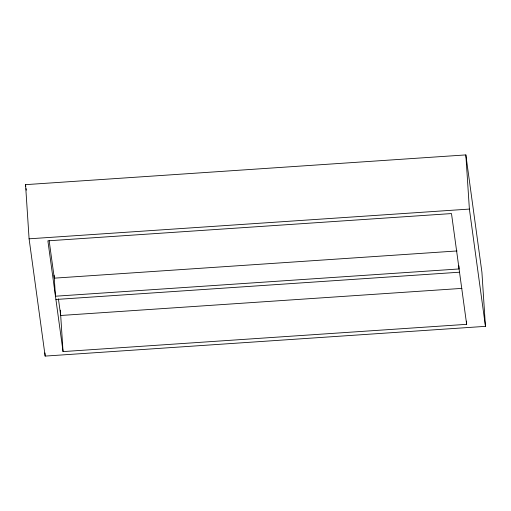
<?xml version="1.0" encoding="UTF-8"?>
<svg xmlns="http://www.w3.org/2000/svg" width="511" height="511" viewBox="0 0 511 511"><rect width="100%" height="100%" fill="white"/><g stroke="black" fill="none" stroke-linecap="round" stroke-linejoin="round"><path stroke-width="0.77" d="M25.55 184.65L465.847 154.91L481.911 272.184L485.45 326.35L45.153 356.09L29.089 238.816L25.55 184.65L25.767 186.221M29.089 238.816L469.385 209.076L485.45 326.35M457.096 250.952L54.287 278.156L49.158 240.719M55.91 299.472L459.517 272.21M461.912 288.383L60.694 315.485L58.42 298.897M466.658 324.332L451.488 213.572L47.881 240.834L63.051 351.594L466.658 324.332L466.447 321.144M26.087 188.585L26.304 190.162M465.847 154.91L469.385 209.076M458.865 265.765L459.07 268.952L55.463 296.214L54.089 275.148M60.349 310.171L63.051 351.594M44.942 352.903L45.153 356.09"/></g></svg>
